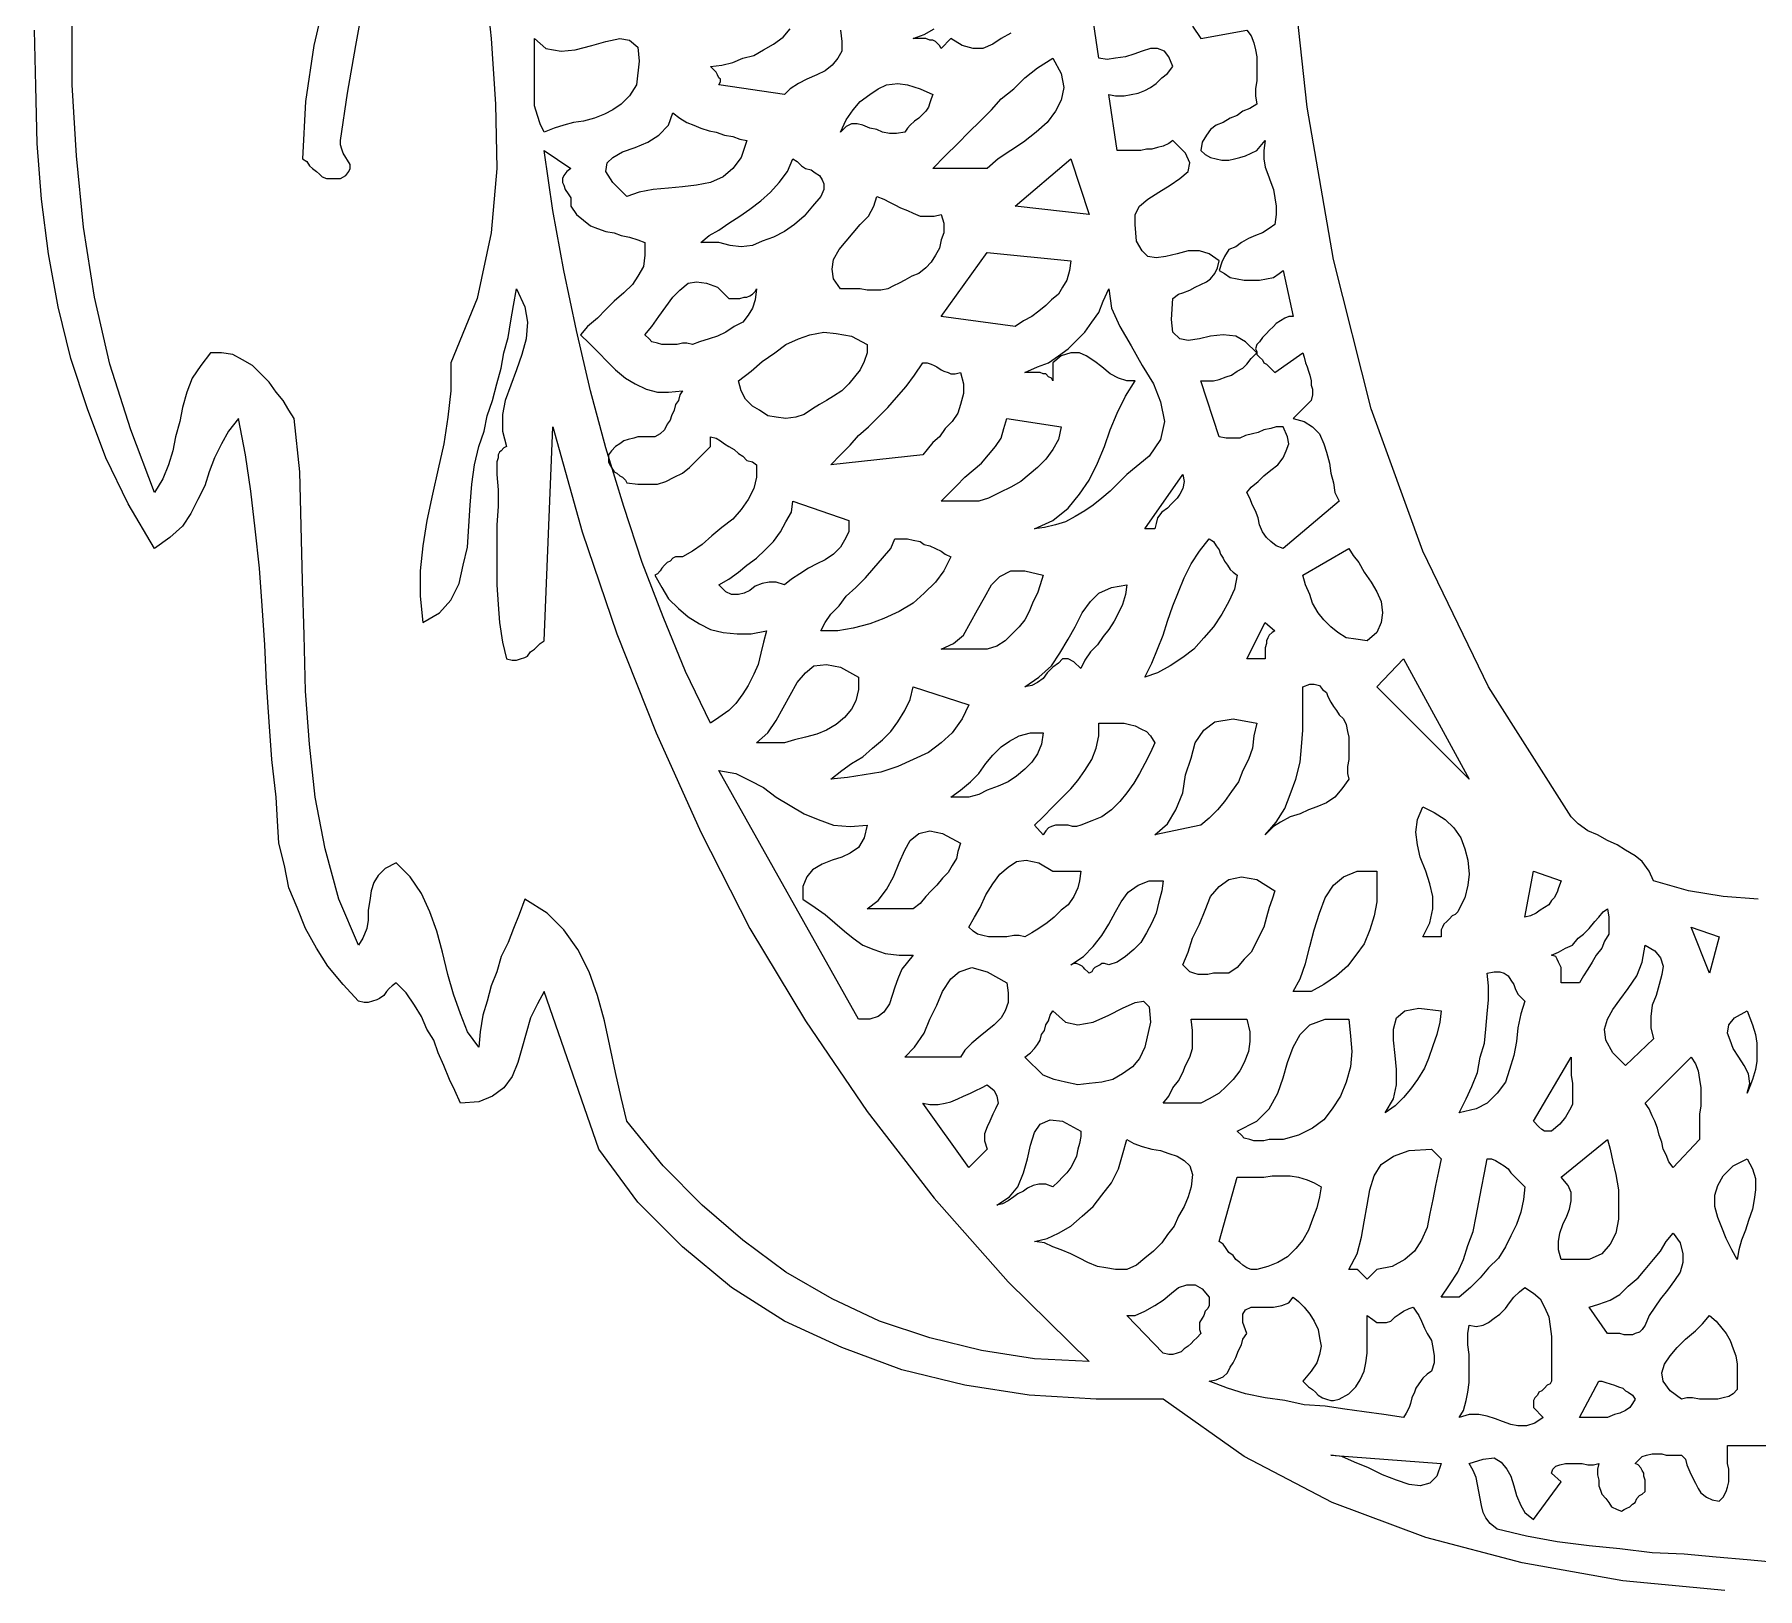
# Model space of a CAD drawing. Extents: x 0.04 to 7.22, y 0.03 to 7.73.
# Drawn here: x 1.072 to 2.306, y 1.764 to 2.877 of the extents above; entities that cross this region are included whole.
import ezdxf

# ---------------------------------------------------------------- set-up
doc = ezdxf.new("R2010")
doc.units = 0
doc.layers.add('1', color=7, linetype='Continuous')

msp = doc.modelspace()

# ---------------------------------------------------------------- linework, layer by layer
msp.add_lwpolyline([(2.282, 1.763), (2.209, 1.77), (2.137, 1.783), (2.068, 1.801), (2.001, 1.826), (1.938, 1.859), (1.88, 1.9), (1.832, 1.9), (1.784, 1.903), (1.738, 1.91), (1.693, 1.921), (1.65, 1.937), (1.609, 1.956), (1.571, 1.98), (1.536, 2.009), (1.504, 2.041), (1.476, 2.079), (1.437, 2.192), (1.432, 2.183), (1.427, 2.173), (1.424, 2.162), (1.421, 2.151), (1.418, 2.141), (1.414, 2.131), (1.408, 2.123), (1.4, 2.117), (1.39, 2.113), (1.377, 2.112), (1.373, 2.121), (1.369, 2.129), (1.365, 2.139), (1.361, 2.148), (1.358, 2.157), (1.353, 2.165), (1.349, 2.174), (1.344, 2.182), (1.338, 2.191), (1.331, 2.198), (1.328, 2.196), (1.326, 2.194), (1.324, 2.192), (1.322, 2.189), (1.319, 2.187), (1.317, 2.186), (1.314, 2.185), (1.311, 2.184), (1.308, 2.184), (1.304, 2.185), (1.293, 2.197), (1.282, 2.21), (1.274, 2.223), (1.266, 2.237), (1.26, 2.252), (1.254, 2.266), (1.251, 2.282), (1.247, 2.298), (1.246, 2.314), (1.245, 2.331), (1.242, 2.358), (1.24, 2.385), (1.238, 2.413), (1.237, 2.44), (1.235, 2.468), (1.233, 2.495), (1.23, 2.523), (1.227, 2.55), (1.223, 2.576), (1.218, 2.602), (1.211, 2.593), (1.206, 2.584), (1.201, 2.574), (1.197, 2.564), (1.194, 2.554), (1.189, 2.544), (1.184, 2.534), (1.178, 2.525), (1.169, 2.517), (1.158, 2.509), (1.139, 2.541), (1.123, 2.574), (1.11, 2.609), (1.098, 2.645), (1.089, 2.682), (1.082, 2.72), (1.077, 2.759), (1.074, 2.799), (1.073, 2.84), (1.072, 2.88)])
at = {"layer": '1'}
for points in [[(2.306, 2.258), (2.281, 2.26), (2.256, 2.264), (2.231, 2.271), (2.228, 2.278), (2.223, 2.285), (2.218, 2.289), (2.211, 2.293), (2.205, 2.297), (2.198, 2.3), (2.191, 2.304), (2.184, 2.307), (2.177, 2.312), (2.172, 2.317), (2.113, 2.41), (2.066, 2.507), (2.029, 2.609), (2.002, 2.716), (1.983, 2.825), (1.971, 2.937)], [(1.394, 2.921), (1.399, 2.874), (1.402, 2.827), (1.403, 2.781), (1.399, 2.735), (1.389, 2.688), (1.37, 2.642), (1.37, 2.622), (1.368, 2.603), (1.365, 2.584), (1.361, 2.566), (1.357, 2.548), (1.353, 2.529), (1.35, 2.511), (1.348, 2.493), (1.348, 2.475), (1.35, 2.456), (1.362, 2.463), (1.37, 2.472), (1.376, 2.484), (1.379, 2.497), (1.382, 2.51), (1.383, 2.525), (1.384, 2.54), (1.385, 2.555), (1.387, 2.569), (1.39, 2.582), (1.394, 2.593), (1.396, 2.604), (1.4, 2.615), (1.403, 2.627), (1.406, 2.638), (1.408, 2.649), (1.411, 2.66), (1.413, 2.672), (1.415, 2.683), (1.417, 2.695), (1.423, 2.682), (1.425, 2.671), (1.424, 2.659), (1.421, 2.648), (1.417, 2.637), (1.413, 2.626), (1.409, 2.615), (1.407, 2.605), (1.407, 2.593), (1.41, 2.582), (1.408, 2.581), (1.406, 2.579), (1.405, 2.578), (1.404, 2.576), (1.404, 2.574), (1.403, 2.571), (1.403, 2.568), (1.403, 2.565), (1.403, 2.562), (1.404, 2.551), (1.404, 2.539), (1.403, 2.526), (1.403, 2.512), (1.403, 2.498), (1.403, 2.483), (1.404, 2.469), (1.405, 2.456), (1.407, 2.442), (1.41, 2.43), (1.414, 2.429), (1.417, 2.429), (1.42, 2.43), (1.423, 2.431), (1.425, 2.432), (1.427, 2.435), (1.43, 2.437), (1.432, 2.439), (1.434, 2.441), (1.437, 2.443), (1.443, 2.596), (1.464, 2.521), (1.489, 2.448), (1.517, 2.377), (1.549, 2.306), (1.584, 2.237), (1.624, 2.171), (1.668, 2.106), (1.716, 2.044), (1.769, 1.984), (1.827, 1.927), (1.788, 1.929), (1.75, 1.935), (1.713, 1.944), (1.677, 1.956), (1.643, 1.972), (1.61, 1.991), (1.579, 2.014), (1.55, 2.039), (1.522, 2.067), (1.496, 2.099), (1.492, 2.116), (1.488, 2.134), (1.484, 2.153), (1.48, 2.171), (1.475, 2.189), (1.469, 2.206), (1.461, 2.222), (1.451, 2.236), (1.439, 2.248), (1.423, 2.258), (1.419, 2.247), (1.415, 2.237), (1.411, 2.227), (1.406, 2.217), (1.403, 2.206), (1.399, 2.196), (1.396, 2.185), (1.393, 2.175), (1.391, 2.163), (1.39, 2.152), (1.382, 2.163), (1.377, 2.176), (1.372, 2.19), (1.368, 2.204), (1.364, 2.22), (1.36, 2.235), (1.355, 2.249), (1.349, 2.262), (1.341, 2.274), (1.331, 2.284), (1.323, 2.28), (1.318, 2.275), (1.315, 2.27), (1.313, 2.264), (1.312, 2.257), (1.311, 2.25), (1.311, 2.243), (1.31, 2.237), (1.307, 2.23), (1.304, 2.225), (1.29, 2.258), (1.28, 2.294), (1.273, 2.331), (1.269, 2.369), (1.266, 2.407), (1.265, 2.447), (1.264, 2.486), (1.263, 2.525), (1.262, 2.564), (1.258, 2.602), (1.254, 2.608), (1.25, 2.615), (1.245, 2.621), (1.24, 2.628), (1.234, 2.634), (1.228, 2.64), (1.221, 2.644), (1.214, 2.648), (1.206, 2.649), (1.198, 2.649), (1.191, 2.64), (1.185, 2.631), (1.181, 2.621), (1.178, 2.61), (1.176, 2.6), (1.173, 2.589), (1.171, 2.579), (1.168, 2.569), (1.164, 2.559), (1.158, 2.549), (1.141, 2.594), (1.126, 2.641), (1.115, 2.689), (1.107, 2.739), (1.102, 2.79), (1.099, 2.841), (1.099, 2.893)], [(1.281, 2.908), (1.272, 2.869), (1.266, 2.829), (1.264, 2.788), (1.267, 2.786), (1.269, 2.783), (1.271, 2.781), (1.274, 2.779), (1.276, 2.777), (1.278, 2.775), (1.281, 2.774), (1.284, 2.774), (1.287, 2.774), (1.291, 2.774), (1.295, 2.776), (1.297, 2.779), (1.298, 2.781), (1.298, 2.784), (1.296, 2.787), (1.295, 2.789), (1.293, 2.792), (1.292, 2.795), (1.291, 2.798), (1.291, 2.801), (1.296, 2.835), (1.302, 2.869), (1.308, 2.902)], [(1.901, 2.883), (1.907, 2.874), (1.94, 2.88), (1.943, 2.876), (1.945, 2.871), (1.946, 2.866), (1.947, 2.861), (1.947, 2.855), (1.947, 2.85), (1.947, 2.844), (1.946, 2.838), (1.946, 2.833), (1.947, 2.827), (1.942, 2.824), (1.937, 2.822), (1.933, 2.819), (1.928, 2.817), (1.923, 2.814), (1.918, 2.812), (1.914, 2.809), (1.911, 2.805), (1.908, 2.8), (1.907, 2.794), (1.91, 2.791), (1.914, 2.789), (1.918, 2.788), (1.922, 2.787), (1.927, 2.787), (1.931, 2.788), (1.935, 2.789), (1.939, 2.79), (1.943, 2.792), (1.947, 2.794), (1.953, 2.801), (1.952, 2.794), (1.952, 2.788), (1.953, 2.782), (1.955, 2.777), (1.957, 2.771), (1.959, 2.766), (1.96, 2.76), (1.961, 2.754), (1.961, 2.748), (1.96, 2.741), (1.956, 2.738), (1.951, 2.735), (1.946, 2.733), (1.941, 2.731), (1.936, 2.728), (1.932, 2.725), (1.927, 2.723), (1.924, 2.718), (1.922, 2.714), (1.92, 2.708), (1.924, 2.706), (1.928, 2.703), (1.933, 2.702), (1.938, 2.701), (1.943, 2.701), (1.949, 2.701), (1.954, 2.702), (1.959, 2.703), (1.963, 2.706), (1.966, 2.708), (1.973, 2.675), (1.97, 2.675), (1.967, 2.674), (1.964, 2.672), (1.961, 2.67), (1.959, 2.668), (1.956, 2.665), (1.954, 2.663), (1.951, 2.66), (1.949, 2.657), (1.947, 2.655), (1.946, 2.652), (1.947, 2.65), (1.947, 2.648), (1.949, 2.646), (1.951, 2.644), (1.952, 2.642), (1.954, 2.641), (1.956, 2.639), (1.958, 2.637), (1.96, 2.635), (1.98, 2.649), (1.981, 2.646), (1.982, 2.642), (1.983, 2.639), (1.984, 2.636), (1.985, 2.633), (1.986, 2.629), (1.986, 2.626), (1.987, 2.623), (1.987, 2.619), (1.986, 2.615), (1.973, 2.602), (1.981, 2.6), (1.987, 2.596), (1.992, 2.591), (1.995, 2.584), (1.997, 2.578), (1.999, 2.57), (2, 2.563), (2.002, 2.556), (2.003, 2.549), (2.006, 2.543), (1.966, 2.509), (1.961, 2.511), (1.957, 2.514), (1.954, 2.517), (1.951, 2.521), (1.949, 2.526), (1.948, 2.531), (1.946, 2.536), (1.944, 2.54), (1.942, 2.545), (1.94, 2.549), (1.943, 2.553), (1.948, 2.557), (1.952, 2.561), (1.957, 2.565), (1.962, 2.569), (1.966, 2.574), (1.968, 2.579), (1.97, 2.584), (1.969, 2.589), (1.966, 2.596), (1.961, 2.596), (1.957, 2.595), (1.952, 2.594), (1.948, 2.592), (1.944, 2.591), (1.939, 2.59), (1.935, 2.588), (1.93, 2.588), (1.925, 2.588), (1.92, 2.589), (1.907, 2.629), (1.911, 2.629), (1.916, 2.629), (1.92, 2.63), (1.925, 2.632), (1.929, 2.633), (1.933, 2.636), (1.937, 2.638), (1.94, 2.641), (1.943, 2.645), (1.947, 2.649), (1.939, 2.657), (1.932, 2.661), (1.923, 2.662), (1.914, 2.661), (1.906, 2.659), (1.898, 2.658), (1.892, 2.659), (1.887, 2.664), (1.886, 2.673), (1.887, 2.688), (1.891, 2.691), (1.894, 2.692), (1.899, 2.694), (1.903, 2.696), (1.907, 2.698), (1.911, 2.7), (1.914, 2.702), (1.917, 2.706), (1.919, 2.71), (1.92, 2.715), (1.913, 2.72), (1.906, 2.722), (1.898, 2.722), (1.89, 2.72), (1.882, 2.718), (1.875, 2.717), (1.869, 2.718), (1.865, 2.722), (1.861, 2.729), (1.86, 2.741), (1.86, 2.748), (1.863, 2.754), (1.869, 2.759), (1.877, 2.764), (1.885, 2.769), (1.892, 2.774), (1.898, 2.779), (1.899, 2.785), (1.896, 2.792), (1.887, 2.801), (1.884, 2.799), (1.88, 2.797), (1.876, 2.796), (1.872, 2.795), (1.868, 2.795), (1.864, 2.794), (1.86, 2.794), (1.856, 2.794), (1.851, 2.794), (1.847, 2.794), (1.841, 2.834), (1.846, 2.833), (1.852, 2.833), (1.857, 2.834), (1.862, 2.835), (1.867, 2.837), (1.871, 2.839), (1.875, 2.842), (1.879, 2.846), (1.883, 2.849), (1.887, 2.854), (1.884, 2.861), (1.881, 2.865), (1.876, 2.867), (1.871, 2.867), (1.865, 2.865), (1.859, 2.863), (1.853, 2.861), (1.846, 2.86), (1.84, 2.859), (1.834, 2.86), (1.827, 2.907)], [(1.649, 2.88), (1.65, 2.872), (1.65, 2.865), (1.647, 2.86), (1.643, 2.855), (1.638, 2.851), (1.632, 2.848), (1.625, 2.845), (1.619, 2.842), (1.613, 2.838), (1.609, 2.834), (1.562, 2.841), (1.563, 2.843), (1.563, 2.845), (1.562, 2.846), (1.561, 2.848), (1.56, 2.85), (1.559, 2.851), (1.557, 2.853), (1.556, 2.854), (1.564, 2.855), (1.572, 2.857), (1.579, 2.86), (1.587, 2.862), (1.594, 2.866), (1.601, 2.87), (1.608, 2.875), (1.613, 2.881)], [(1.771, 2.878), (1.764, 2.874), (1.758, 2.87), (1.751, 2.867), (1.744, 2.867), (1.736, 2.869), (1.728, 2.874), (1.721, 2.867), (1.72, 2.869), (1.718, 2.871), (1.717, 2.872), (1.715, 2.873), (1.713, 2.873), (1.71, 2.874), (1.707, 2.874), (1.704, 2.874), (1.701, 2.874), (1.709, 2.877), (1.716, 2.881)], [(1.503, 2.841), (1.498, 2.833), (1.492, 2.827), (1.486, 2.823), (1.48, 2.82), (1.473, 2.817), (1.465, 2.815), (1.458, 2.814), (1.451, 2.812), (1.444, 2.81), (1.437, 2.807), (1.434, 2.813), (1.432, 2.819), (1.43, 2.826), (1.43, 2.832), (1.43, 2.839), (1.43, 2.846), (1.43, 2.853), (1.43, 2.86), (1.43, 2.867), (1.43, 2.874), (1.438, 2.867), (1.449, 2.865), (1.459, 2.866), (1.471, 2.869), (1.481, 2.872), (1.491, 2.874), (1.498, 2.873), (1.504, 2.868), (1.505, 2.858), (1.503, 2.841)], [(1.754, 2.781), (1.715, 2.781), (1.724, 2.79), (1.733, 2.799), (1.741, 2.807), (1.749, 2.815), (1.757, 2.823), (1.764, 2.831), (1.773, 2.838), (1.781, 2.846), (1.79, 2.853), (1.801, 2.86), (1.807, 2.849), (1.809, 2.839), (1.807, 2.83), (1.803, 2.822), (1.797, 2.814), (1.789, 2.807), (1.78, 2.8), (1.771, 2.794), (1.762, 2.788), (1.754, 2.781)], [(1.715, 2.834), (1.714, 2.831), (1.713, 2.828), (1.712, 2.825), (1.71, 2.822), (1.707, 2.819), (1.705, 2.817), (1.702, 2.815), (1.699, 2.812), (1.697, 2.81), (1.695, 2.807), (1.689, 2.806), (1.684, 2.806), (1.679, 2.807), (1.675, 2.809), (1.67, 2.81), (1.665, 2.812), (1.661, 2.813), (1.657, 2.813), (1.653, 2.811), (1.649, 2.807), (1.653, 2.816), (1.658, 2.823), (1.663, 2.829), (1.67, 2.834), (1.676, 2.838), (1.682, 2.841), (1.69, 2.842), (1.697, 2.841), (1.706, 2.838), (1.715, 2.834)], [(1.582, 2.801), (1.578, 2.789), (1.572, 2.781), (1.565, 2.775), (1.556, 2.771), (1.546, 2.769), (1.536, 2.768), (1.526, 2.767), (1.515, 2.766), (1.505, 2.764), (1.496, 2.761), (1.486, 2.771), (1.481, 2.779), (1.482, 2.785), (1.486, 2.789), (1.493, 2.793), (1.502, 2.796), (1.511, 2.8), (1.519, 2.805), (1.526, 2.812), (1.529, 2.821), (1.534, 2.817), (1.539, 2.814), (1.544, 2.812), (1.549, 2.81), (1.555, 2.808), (1.56, 2.807), (1.566, 2.805), (1.572, 2.804), (1.577, 2.802), (1.582, 2.801)], [(1.456, 2.781), (1.453, 2.779), (1.451, 2.776), (1.45, 2.774), (1.45, 2.771), (1.451, 2.769), (1.452, 2.766), (1.454, 2.763), (1.456, 2.76), (1.456, 2.757), (1.456, 2.754), (1.46, 2.748), (1.465, 2.744), (1.47, 2.74), (1.475, 2.738), (1.481, 2.736), (1.487, 2.735), (1.492, 2.733), (1.498, 2.732), (1.504, 2.73), (1.509, 2.728), (1.509, 2.719), (1.508, 2.711), (1.504, 2.704), (1.5, 2.698), (1.494, 2.692), (1.487, 2.686), (1.481, 2.68), (1.475, 2.674), (1.468, 2.668), (1.463, 2.662), (1.469, 2.656), (1.476, 2.649), (1.482, 2.643), (1.488, 2.637), (1.495, 2.631), (1.502, 2.627), (1.51, 2.623), (1.518, 2.621), (1.526, 2.621), (1.536, 2.622), (1.534, 2.619), (1.533, 2.615), (1.531, 2.612), (1.53, 2.608), (1.528, 2.604), (1.527, 2.601), (1.525, 2.598), (1.523, 2.594), (1.52, 2.591), (1.516, 2.589), (1.512, 2.589), (1.508, 2.589), (1.504, 2.589), (1.501, 2.588), (1.497, 2.587), (1.494, 2.586), (1.491, 2.584), (1.488, 2.582), (1.485, 2.579), (1.483, 2.576), (1.483, 2.573), (1.483, 2.571), (1.484, 2.569), (1.485, 2.567), (1.487, 2.564), (1.489, 2.563), (1.491, 2.561), (1.493, 2.56), (1.495, 2.558), (1.496, 2.556), (1.504, 2.555), (1.511, 2.555), (1.518, 2.555), (1.524, 2.557), (1.53, 2.56), (1.536, 2.563), (1.541, 2.567), (1.546, 2.572), (1.551, 2.577), (1.556, 2.582), (1.556, 2.589), (1.56, 2.588), (1.563, 2.586), (1.566, 2.584), (1.569, 2.582), (1.573, 2.58), (1.576, 2.577), (1.579, 2.575), (1.582, 2.572), (1.586, 2.571), (1.589, 2.569), (1.589, 2.56), (1.587, 2.552), (1.583, 2.544), (1.578, 2.537), (1.572, 2.53), (1.564, 2.524), (1.557, 2.518), (1.55, 2.512), (1.543, 2.507), (1.536, 2.503), (1.533, 2.503), (1.531, 2.503), (1.529, 2.502), (1.527, 2.5), (1.525, 2.499), (1.523, 2.497), (1.521, 2.495), (1.52, 2.493), (1.518, 2.491), (1.516, 2.49), (1.521, 2.481), (1.526, 2.473), (1.533, 2.466), (1.54, 2.46), (1.548, 2.455), (1.556, 2.451), (1.565, 2.449), (1.575, 2.448), (1.585, 2.448), (1.596, 2.45), (1.594, 2.442), (1.592, 2.434), (1.59, 2.426), (1.587, 2.419), (1.583, 2.411), (1.579, 2.405), (1.574, 2.398), (1.569, 2.393), (1.562, 2.388), (1.556, 2.384), (1.538, 2.421), (1.522, 2.46), (1.507, 2.499), (1.494, 2.539), (1.481, 2.581), (1.47, 2.622), (1.46, 2.665), (1.451, 2.708), (1.443, 2.751), (1.437, 2.794), (1.456, 2.781)], [(1.635, 2.761), (1.629, 2.754), (1.623, 2.747), (1.616, 2.741), (1.609, 2.736), (1.601, 2.732), (1.593, 2.729), (1.586, 2.726), (1.578, 2.725), (1.57, 2.726), (1.562, 2.728), (1.549, 2.728), (1.555, 2.733), (1.562, 2.737), (1.569, 2.742), (1.577, 2.747), (1.584, 2.752), (1.592, 2.758), (1.599, 2.764), (1.605, 2.771), (1.611, 2.779), (1.615, 2.788), (1.618, 2.786), (1.621, 2.783), (1.624, 2.781), (1.628, 2.78), (1.631, 2.778), (1.634, 2.776), (1.636, 2.773), (1.637, 2.77), (1.637, 2.766), (1.635, 2.761)], [(1.774, 2.754), (1.814, 2.788), (1.827, 2.748), (1.774, 2.754)], [(1.721, 2.748), (1.723, 2.742), (1.723, 2.735), (1.721, 2.73), (1.72, 2.724), (1.717, 2.719), (1.714, 2.714), (1.71, 2.71), (1.705, 2.706), (1.7, 2.704), (1.695, 2.701), (1.691, 2.699), (1.687, 2.697), (1.683, 2.695), (1.678, 2.694), (1.673, 2.694), (1.668, 2.694), (1.663, 2.695), (1.658, 2.695), (1.653, 2.695), (1.649, 2.695), (1.644, 2.702), (1.643, 2.709), (1.644, 2.716), (1.648, 2.723), (1.653, 2.729), (1.658, 2.735), (1.663, 2.741), (1.669, 2.747), (1.673, 2.754), (1.675, 2.761), (1.68, 2.759), (1.684, 2.757), (1.688, 2.755), (1.692, 2.753), (1.697, 2.751), (1.701, 2.749), (1.706, 2.747), (1.711, 2.747), (1.716, 2.747), (1.721, 2.748)], [(1.814, 2.715), (1.813, 2.708), (1.811, 2.701), (1.808, 2.696), (1.805, 2.691), (1.8, 2.687), (1.796, 2.683), (1.791, 2.679), (1.786, 2.675), (1.78, 2.672), (1.774, 2.668), (1.721, 2.675), (1.754, 2.721), (1.814, 2.715)], [(1.589, 2.695), (1.588, 2.687), (1.586, 2.681), (1.583, 2.676), (1.579, 2.671), (1.573, 2.668), (1.567, 2.664), (1.561, 2.661), (1.555, 2.659), (1.548, 2.657), (1.543, 2.655), (1.539, 2.656), (1.536, 2.656), (1.532, 2.655), (1.528, 2.655), (1.524, 2.655), (1.521, 2.655), (1.518, 2.656), (1.514, 2.657), (1.512, 2.659), (1.509, 2.662), (1.514, 2.668), (1.519, 2.675), (1.524, 2.682), (1.529, 2.689), (1.534, 2.694), (1.54, 2.699), (1.546, 2.7), (1.553, 2.699), (1.561, 2.696), (1.569, 2.688), (1.572, 2.688), (1.575, 2.688), (1.577, 2.688), (1.58, 2.689), (1.582, 2.689), (1.584, 2.69), (1.586, 2.691), (1.588, 2.693), (1.589, 2.695)], [(1.854, 2.562), (1.848, 2.556), (1.842, 2.55), (1.836, 2.545), (1.83, 2.54), (1.824, 2.536), (1.817, 2.532), (1.81, 2.528), (1.803, 2.526), (1.795, 2.524), (1.788, 2.523), (1.801, 2.529), (1.812, 2.538), (1.82, 2.548), (1.827, 2.558), (1.833, 2.57), (1.838, 2.582), (1.842, 2.594), (1.847, 2.606), (1.853, 2.618), (1.86, 2.629), (1.854, 2.629), (1.848, 2.631), (1.842, 2.634), (1.836, 2.639), (1.831, 2.643), (1.825, 2.647), (1.82, 2.649), (1.814, 2.649), (1.807, 2.647), (1.801, 2.642), (1.801, 2.629), (1.8, 2.631), (1.798, 2.632), (1.796, 2.634), (1.794, 2.634), (1.792, 2.635), (1.789, 2.635), (1.787, 2.635), (1.784, 2.635), (1.781, 2.635), (1.79, 2.639), (1.798, 2.642), (1.805, 2.647), (1.812, 2.652), (1.818, 2.658), (1.824, 2.664), (1.829, 2.671), (1.834, 2.678), (1.837, 2.686), (1.841, 2.695), (1.843, 2.681), (1.849, 2.668), (1.857, 2.654), (1.865, 2.64), (1.873, 2.627), (1.878, 2.614), (1.881, 2.6), (1.878, 2.587), (1.87, 2.575), (1.854, 2.562)], [(1.668, 2.655), (1.668, 2.649), (1.666, 2.643), (1.663, 2.637), (1.659, 2.632), (1.655, 2.627), (1.65, 2.622), (1.644, 2.618), (1.639, 2.615), (1.634, 2.612), (1.629, 2.609), (1.623, 2.605), (1.617, 2.603), (1.61, 2.602), (1.603, 2.603), (1.597, 2.604), (1.591, 2.608), (1.586, 2.611), (1.581, 2.616), (1.578, 2.622), (1.576, 2.629), (1.585, 2.636), (1.593, 2.643), (1.602, 2.649), (1.61, 2.655), (1.619, 2.659), (1.627, 2.662), (1.637, 2.664), (1.646, 2.663), (1.657, 2.661), (1.668, 2.655)], [(1.735, 2.635), (1.737, 2.627), (1.737, 2.62), (1.735, 2.612), (1.733, 2.606), (1.729, 2.6), (1.724, 2.595), (1.72, 2.589), (1.715, 2.585), (1.711, 2.58), (1.708, 2.576), (1.642, 2.569), (1.649, 2.576), (1.656, 2.583), (1.662, 2.59), (1.669, 2.596), (1.676, 2.603), (1.683, 2.61), (1.689, 2.617), (1.696, 2.625), (1.702, 2.633), (1.708, 2.642), (1.711, 2.642), (1.714, 2.641), (1.716, 2.64), (1.718, 2.639), (1.721, 2.637), (1.723, 2.636), (1.726, 2.635), (1.728, 2.634), (1.731, 2.634), (1.735, 2.635)], [(1.807, 2.596), (1.805, 2.587), (1.801, 2.58), (1.796, 2.573), (1.79, 2.567), (1.784, 2.562), (1.778, 2.557), (1.771, 2.553), (1.763, 2.549), (1.755, 2.545), (1.748, 2.543), (1.721, 2.543), (1.726, 2.548), (1.732, 2.554), (1.738, 2.56), (1.744, 2.565), (1.75, 2.57), (1.755, 2.576), (1.76, 2.582), (1.764, 2.588), (1.766, 2.595), (1.768, 2.602), (1.807, 2.596)], [(1.874, 2.523), (1.867, 2.523), (1.894, 2.562), (1.895, 2.557), (1.894, 2.552), (1.892, 2.548), (1.89, 2.545), (1.886, 2.541), (1.883, 2.538), (1.879, 2.535), (1.876, 2.531), (1.875, 2.527), (1.874, 2.523)], [(1.655, 2.529), (1.655, 2.521), (1.652, 2.515), (1.649, 2.51), (1.644, 2.505), (1.638, 2.501), (1.632, 2.498), (1.626, 2.495), (1.62, 2.491), (1.614, 2.487), (1.609, 2.483), (1.603, 2.485), (1.598, 2.485), (1.593, 2.484), (1.588, 2.482), (1.584, 2.479), (1.58, 2.477), (1.576, 2.476), (1.571, 2.476), (1.567, 2.478), (1.562, 2.483), (1.569, 2.487), (1.576, 2.492), (1.582, 2.497), (1.589, 2.502), (1.595, 2.508), (1.601, 2.514), (1.606, 2.521), (1.61, 2.528), (1.614, 2.535), (1.615, 2.543), (1.655, 2.529)], [(1.728, 2.503), (1.723, 2.493), (1.717, 2.485), (1.709, 2.477), (1.701, 2.47), (1.691, 2.464), (1.68, 2.459), (1.67, 2.455), (1.658, 2.452), (1.647, 2.45), (1.635, 2.45), (1.638, 2.456), (1.642, 2.462), (1.648, 2.468), (1.653, 2.475), (1.66, 2.481), (1.667, 2.488), (1.673, 2.495), (1.679, 2.502), (1.685, 2.509), (1.688, 2.516), (1.693, 2.516), (1.697, 2.516), (1.701, 2.515), (1.706, 2.514), (1.709, 2.512), (1.713, 2.511), (1.717, 2.509), (1.721, 2.507), (1.724, 2.505), (1.728, 2.503)], [(1.933, 2.49), (1.931, 2.48), (1.927, 2.471), (1.922, 2.462), (1.916, 2.453), (1.909, 2.445), (1.902, 2.437), (1.894, 2.431), (1.885, 2.425), (1.876, 2.42), (1.867, 2.417), (1.872, 2.427), (1.876, 2.437), (1.88, 2.447), (1.883, 2.457), (1.887, 2.468), (1.891, 2.478), (1.895, 2.488), (1.9, 2.498), (1.906, 2.507), (1.913, 2.516), (1.916, 2.514), (1.918, 2.511), (1.92, 2.508), (1.921, 2.505), (1.923, 2.502), (1.924, 2.5), (1.926, 2.497), (1.928, 2.494), (1.93, 2.492), (1.933, 2.49)], [(2.026, 2.443), (2.018, 2.444), (2.011, 2.445), (2.005, 2.449), (2, 2.453), (1.995, 2.458), (1.991, 2.463), (1.987, 2.47), (1.985, 2.476), (1.982, 2.483), (1.98, 2.49), (2.013, 2.509), (2.016, 2.504), (2.02, 2.499), (2.024, 2.492), (2.029, 2.485), (2.033, 2.478), (2.036, 2.471), (2.037, 2.463), (2.036, 2.456), (2.033, 2.449), (2.026, 2.443)], [(1.794, 2.49), (1.792, 2.483), (1.79, 2.477), (1.787, 2.471), (1.784, 2.464), (1.781, 2.458), (1.777, 2.453), (1.772, 2.448), (1.767, 2.443), (1.761, 2.439), (1.754, 2.437), (1.721, 2.437), (1.73, 2.441), (1.737, 2.447), (1.742, 2.456), (1.747, 2.465), (1.752, 2.474), (1.757, 2.483), (1.763, 2.489), (1.771, 2.493), (1.781, 2.493), (1.794, 2.49)], [(1.854, 2.483), (1.853, 2.476), (1.851, 2.469), (1.848, 2.463), (1.845, 2.457), (1.841, 2.451), (1.837, 2.446), (1.833, 2.44), (1.828, 2.435), (1.824, 2.429), (1.821, 2.423), (1.816, 2.428), (1.812, 2.43), (1.808, 2.43), (1.805, 2.427), (1.801, 2.424), (1.797, 2.42), (1.794, 2.416), (1.79, 2.413), (1.786, 2.411), (1.781, 2.41), (1.791, 2.417), (1.8, 2.425), (1.806, 2.434), (1.812, 2.444), (1.817, 2.453), (1.822, 2.463), (1.828, 2.471), (1.834, 2.477), (1.843, 2.481), (1.854, 2.483)], [(1.96, 2.45), (1.958, 2.449), (1.956, 2.447), (1.955, 2.445), (1.954, 2.443), (1.954, 2.441), (1.953, 2.438), (1.953, 2.436), (1.953, 2.433), (1.953, 2.43), (1.94, 2.43), (1.953, 2.456), (1.96, 2.45)], [(2.033, 2.41), (2.052, 2.43), (2.099, 2.344), (2.033, 2.41)], [(1.662, 2.417), (1.662, 2.408), (1.66, 2.4), (1.657, 2.394), (1.652, 2.388), (1.646, 2.383), (1.639, 2.379), (1.632, 2.376), (1.624, 2.374), (1.616, 2.372), (1.609, 2.37), (1.589, 2.37), (1.597, 2.377), (1.603, 2.386), (1.608, 2.395), (1.613, 2.404), (1.618, 2.413), (1.624, 2.42), (1.63, 2.425), (1.639, 2.426), (1.649, 2.424), (1.662, 2.417)], [(1.741, 2.397), (1.736, 2.387), (1.729, 2.377), (1.721, 2.37), (1.712, 2.363), (1.701, 2.358), (1.69, 2.353), (1.678, 2.349), (1.666, 2.347), (1.654, 2.345), (1.642, 2.344), (1.65, 2.35), (1.657, 2.355), (1.665, 2.36), (1.672, 2.366), (1.679, 2.372), (1.685, 2.378), (1.69, 2.385), (1.695, 2.393), (1.699, 2.401), (1.701, 2.41), (1.741, 2.397)], [(2.006, 2.39), (2.009, 2.387), (2.011, 2.383), (2.012, 2.378), (2.013, 2.374), (2.013, 2.369), (2.013, 2.364), (2.013, 2.358), (2.012, 2.353), (2.012, 2.348), (2.013, 2.344), (2.008, 2.337), (2.003, 2.331), (1.997, 2.327), (1.99, 2.324), (1.984, 2.322), (1.978, 2.319), (1.971, 2.317), (1.964, 2.313), (1.959, 2.31), (1.953, 2.304), (1.961, 2.313), (1.967, 2.323), (1.971, 2.333), (1.975, 2.344), (1.978, 2.356), (1.979, 2.367), (1.98, 2.379), (1.98, 2.39), (1.98, 2.4), (1.98, 2.41), (1.985, 2.412), (1.988, 2.412), (1.992, 2.411), (1.994, 2.408), (1.997, 2.406), (1.998, 2.403), (2, 2.399), (2.002, 2.396), (2.004, 2.393), (2.006, 2.39)], [(1.874, 2.37), (1.871, 2.363), (1.867, 2.355), (1.863, 2.348), (1.859, 2.341), (1.854, 2.334), (1.849, 2.328), (1.843, 2.322), (1.836, 2.317), (1.829, 2.314), (1.821, 2.311), (1.818, 2.31), (1.815, 2.31), (1.812, 2.311), (1.809, 2.311), (1.806, 2.311), (1.803, 2.311), (1.8, 2.31), (1.798, 2.309), (1.796, 2.307), (1.794, 2.304), (1.788, 2.311), (1.794, 2.317), (1.801, 2.324), (1.807, 2.33), (1.814, 2.337), (1.819, 2.343), (1.824, 2.35), (1.829, 2.358), (1.832, 2.366), (1.834, 2.375), (1.834, 2.384), (1.838, 2.384), (1.843, 2.384), (1.848, 2.384), (1.852, 2.384), (1.856, 2.383), (1.86, 2.382), (1.864, 2.38), (1.868, 2.378), (1.871, 2.375), (1.874, 2.37)], [(1.947, 2.384), (1.945, 2.375), (1.944, 2.366), (1.941, 2.358), (1.937, 2.35), (1.934, 2.342), (1.929, 2.335), (1.924, 2.328), (1.919, 2.322), (1.913, 2.316), (1.907, 2.311), (1.874, 2.304), (1.883, 2.312), (1.889, 2.322), (1.894, 2.334), (1.896, 2.347), (1.9, 2.359), (1.903, 2.37), (1.909, 2.379), (1.917, 2.385), (1.93, 2.387), (1.947, 2.384)], [(1.794, 2.377), (1.793, 2.369), (1.79, 2.362), (1.786, 2.356), (1.781, 2.351), (1.775, 2.346), (1.769, 2.342), (1.762, 2.339), (1.754, 2.336), (1.748, 2.333), (1.741, 2.331), (1.728, 2.331), (1.735, 2.336), (1.742, 2.342), (1.748, 2.348), (1.753, 2.355), (1.758, 2.361), (1.764, 2.367), (1.77, 2.371), (1.777, 2.375), (1.785, 2.377), (1.794, 2.377)], [(1.668, 2.311), (1.666, 2.302), (1.662, 2.295), (1.656, 2.291), (1.65, 2.288), (1.643, 2.286), (1.636, 2.283), (1.629, 2.279), (1.625, 2.274), (1.622, 2.267), (1.622, 2.258), (1.631, 2.252), (1.638, 2.247), (1.645, 2.241), (1.652, 2.235), (1.658, 2.23), (1.665, 2.225), (1.673, 2.222), (1.681, 2.219), (1.691, 2.218), (1.701, 2.218), (1.697, 2.213), (1.693, 2.208), (1.69, 2.201), (1.688, 2.195), (1.686, 2.189), (1.684, 2.183), (1.68, 2.177), (1.676, 2.174), (1.67, 2.172), (1.662, 2.172), (1.562, 2.35), (1.574, 2.348), (1.584, 2.343), (1.594, 2.338), (1.603, 2.331), (1.613, 2.325), (1.623, 2.319), (1.633, 2.315), (1.644, 2.311), (1.656, 2.31), (1.668, 2.311)], [(2.092, 2.251), (2.091, 2.249), (2.089, 2.247), (2.087, 2.246), (2.085, 2.244), (2.083, 2.242), (2.081, 2.24), (2.08, 2.238), (2.079, 2.236), (2.079, 2.234), (2.079, 2.231), (2.066, 2.231), (2.071, 2.241), (2.073, 2.251), (2.073, 2.26), (2.071, 2.269), (2.068, 2.278), (2.064, 2.288), (2.062, 2.297), (2.061, 2.306), (2.062, 2.315), (2.066, 2.324), (2.074, 2.32), (2.082, 2.315), (2.088, 2.309), (2.093, 2.302), (2.096, 2.294), (2.098, 2.286), (2.099, 2.276), (2.098, 2.268), (2.096, 2.259), (2.092, 2.251)], [(1.735, 2.298), (1.733, 2.292), (1.732, 2.287), (1.729, 2.282), (1.726, 2.277), (1.722, 2.273), (1.718, 2.268), (1.714, 2.264), (1.71, 2.26), (1.706, 2.255), (1.701, 2.251), (1.668, 2.251), (1.676, 2.257), (1.682, 2.265), (1.687, 2.274), (1.691, 2.284), (1.695, 2.293), (1.699, 2.3), (1.705, 2.305), (1.713, 2.307), (1.722, 2.305), (1.735, 2.298)], [(1.821, 2.278), (1.82, 2.271), (1.819, 2.266), (1.816, 2.26), (1.812, 2.254), (1.807, 2.25), (1.802, 2.245), (1.797, 2.241), (1.791, 2.237), (1.786, 2.234), (1.781, 2.231), (1.777, 2.232), (1.773, 2.232), (1.768, 2.231), (1.764, 2.231), (1.759, 2.231), (1.755, 2.231), (1.751, 2.232), (1.747, 2.233), (1.744, 2.235), (1.741, 2.238), (1.745, 2.245), (1.749, 2.252), (1.753, 2.261), (1.758, 2.269), (1.763, 2.276), (1.769, 2.281), (1.775, 2.285), (1.782, 2.286), (1.791, 2.284), (1.801, 2.278), (1.821, 2.278)], [(1.88, 2.271), (1.879, 2.264), (1.877, 2.256), (1.875, 2.248), (1.872, 2.241), (1.868, 2.234), (1.864, 2.227), (1.859, 2.222), (1.853, 2.217), (1.847, 2.213), (1.841, 2.211), (1.838, 2.212), (1.836, 2.212), (1.835, 2.211), (1.833, 2.21), (1.831, 2.209), (1.83, 2.208), (1.829, 2.206), (1.827, 2.205), (1.826, 2.206), (1.824, 2.208), (1.823, 2.209), (1.822, 2.21), (1.82, 2.211), (1.818, 2.212), (1.816, 2.212), (1.814, 2.211), (1.823, 2.217), (1.83, 2.224), (1.836, 2.232), (1.841, 2.24), (1.846, 2.249), (1.85, 2.256), (1.855, 2.263), (1.862, 2.268), (1.87, 2.271), (1.88, 2.271)], [(1.96, 2.264), (1.958, 2.258), (1.956, 2.252), (1.954, 2.245), (1.952, 2.238), (1.949, 2.232), (1.946, 2.226), (1.943, 2.22), (1.938, 2.215), (1.933, 2.209), (1.927, 2.205), (1.923, 2.205), (1.92, 2.205), (1.916, 2.205), (1.912, 2.204), (1.908, 2.204), (1.905, 2.204), (1.902, 2.205), (1.899, 2.206), (1.896, 2.209), (1.894, 2.211), (1.898, 2.22), (1.901, 2.23), (1.906, 2.24), (1.91, 2.25), (1.914, 2.26), (1.92, 2.267), (1.927, 2.272), (1.936, 2.274), (1.947, 2.272), (1.96, 2.264)], [(1.986, 2.192), (1.973, 2.192), (1.978, 2.201), (1.982, 2.212), (1.985, 2.224), (1.988, 2.236), (1.992, 2.248), (1.996, 2.259), (2.002, 2.268), (2.009, 2.274), (2.019, 2.278), (2.033, 2.278), (2.033, 2.266), (2.033, 2.256), (2.031, 2.246), (2.028, 2.236), (2.024, 2.226), (2.018, 2.218), (2.012, 2.21), (2.004, 2.203), (1.995, 2.197), (1.986, 2.192)], [(2.165, 2.271), (2.163, 2.266), (2.162, 2.263), (2.16, 2.259), (2.158, 2.257), (2.156, 2.254), (2.153, 2.252), (2.15, 2.25), (2.147, 2.248), (2.143, 2.246), (2.139, 2.245), (2.145, 2.278), (2.165, 2.271)], [(2.198, 2.251), (2.199, 2.245), (2.199, 2.238), (2.199, 2.233), (2.196, 2.228), (2.194, 2.223), (2.19, 2.218), (2.187, 2.213), (2.184, 2.208), (2.181, 2.203), (2.178, 2.198), (2.165, 2.198), (2.165, 2.201), (2.165, 2.204), (2.165, 2.206), (2.165, 2.209), (2.164, 2.211), (2.163, 2.213), (2.162, 2.215), (2.161, 2.217), (2.158, 2.218), (2.163, 2.22), (2.168, 2.223), (2.173, 2.225), (2.177, 2.23), (2.181, 2.233), (2.185, 2.237), (2.189, 2.242), (2.192, 2.245), (2.195, 2.249), (2.198, 2.251)], [(2.271, 2.205), (2.258, 2.238), (2.278, 2.231), (2.271, 2.205)], [(2.231, 2.158), (2.211, 2.139), (2.202, 2.148), (2.197, 2.157), (2.196, 2.165), (2.198, 2.172), (2.202, 2.179), (2.207, 2.186), (2.213, 2.194), (2.219, 2.203), (2.223, 2.213), (2.225, 2.225), (2.232, 2.221), (2.236, 2.216), (2.238, 2.21), (2.237, 2.204), (2.235, 2.197), (2.233, 2.189), (2.23, 2.182), (2.229, 2.174), (2.229, 2.166), (2.231, 2.158)], [(1.768, 2.198), (1.769, 2.191), (1.769, 2.184), (1.767, 2.178), (1.764, 2.173), (1.759, 2.168), (1.754, 2.164), (1.749, 2.16), (1.743, 2.155), (1.738, 2.15), (1.735, 2.145), (1.695, 2.145), (1.702, 2.152), (1.709, 2.162), (1.713, 2.172), (1.718, 2.182), (1.722, 2.192), (1.728, 2.201), (1.734, 2.206), (1.743, 2.209), (1.754, 2.206), (1.768, 2.198)], [(2.139, 2.185), (2.136, 2.176), (2.134, 2.166), (2.133, 2.156), (2.131, 2.146), (2.128, 2.136), (2.125, 2.127), (2.119, 2.119), (2.112, 2.112), (2.104, 2.108), (2.092, 2.105), (2.097, 2.115), (2.101, 2.124), (2.105, 2.134), (2.107, 2.145), (2.11, 2.155), (2.111, 2.165), (2.112, 2.176), (2.113, 2.186), (2.113, 2.196), (2.112, 2.205), (2.117, 2.206), (2.121, 2.206), (2.124, 2.205), (2.127, 2.203), (2.129, 2.2), (2.131, 2.197), (2.132, 2.194), (2.134, 2.19), (2.137, 2.187), (2.139, 2.185)], [(1.867, 2.152), (1.863, 2.144), (1.858, 2.138), (1.851, 2.133), (1.844, 2.129), (1.836, 2.127), (1.827, 2.126), (1.819, 2.125), (1.81, 2.127), (1.802, 2.129), (1.794, 2.132), (1.781, 2.145), (1.785, 2.148), (1.788, 2.151), (1.79, 2.154), (1.792, 2.157), (1.793, 2.161), (1.795, 2.164), (1.796, 2.168), (1.798, 2.171), (1.799, 2.175), (1.801, 2.178), (1.81, 2.17), (1.819, 2.168), (1.83, 2.17), (1.841, 2.175), (1.851, 2.18), (1.86, 2.184), (1.866, 2.185), (1.87, 2.181), (1.871, 2.17), (1.867, 2.152)], [(1.94, 2.172), (1.942, 2.163), (1.942, 2.156), (1.941, 2.149), (1.938, 2.141), (1.935, 2.135), (1.93, 2.129), (1.925, 2.124), (1.92, 2.119), (1.913, 2.115), (1.907, 2.112), (1.88, 2.112), (1.884, 2.117), (1.887, 2.123), (1.891, 2.128), (1.894, 2.134), (1.896, 2.139), (1.899, 2.145), (1.901, 2.151), (1.901, 2.158), (1.901, 2.164), (1.9, 2.172), (1.94, 2.172)], [(1.966, 2.086), (1.963, 2.086), (1.959, 2.086), (1.956, 2.086), (1.952, 2.085), (1.948, 2.085), (1.945, 2.085), (1.942, 2.086), (1.938, 2.087), (1.936, 2.089), (1.933, 2.092), (1.947, 2.099), (1.956, 2.108), (1.962, 2.119), (1.966, 2.13), (1.969, 2.141), (1.973, 2.152), (1.978, 2.161), (1.985, 2.168), (1.996, 2.172), (2.013, 2.172), (2.014, 2.16), (2.015, 2.149), (2.014, 2.138), (2.011, 2.127), (2.007, 2.117), (2.001, 2.108), (1.995, 2.1), (1.987, 2.094), (1.977, 2.089), (1.966, 2.086)], [(2.079, 2.178), (2.078, 2.17), (2.076, 2.161), (2.073, 2.153), (2.07, 2.144), (2.067, 2.137), (2.062, 2.129), (2.057, 2.122), (2.052, 2.116), (2.046, 2.11), (2.039, 2.105), (2.045, 2.115), (2.047, 2.125), (2.047, 2.136), (2.046, 2.146), (2.045, 2.157), (2.045, 2.165), (2.047, 2.173), (2.053, 2.178), (2.063, 2.18), (2.079, 2.178)], [(2.298, 2.119), (2.3, 2.126), (2.299, 2.133), (2.296, 2.139), (2.292, 2.145), (2.288, 2.151), (2.286, 2.157), (2.284, 2.162), (2.285, 2.168), (2.289, 2.173), (2.298, 2.178), (2.3, 2.173), (2.302, 2.168), (2.304, 2.161), (2.305, 2.155), (2.305, 2.149), (2.305, 2.142), (2.304, 2.136), (2.302, 2.129), (2.3, 2.124), (2.298, 2.119)], [(2.158, 2.092), (2.156, 2.092), (2.154, 2.092), (2.153, 2.092), (2.151, 2.093), (2.149, 2.095), (2.148, 2.096), (2.146, 2.098), (2.145, 2.099), (2.172, 2.145), (2.172, 2.138), (2.172, 2.132), (2.173, 2.126), (2.173, 2.121), (2.173, 2.116), (2.173, 2.111), (2.171, 2.107), (2.168, 2.102), (2.164, 2.097), (2.158, 2.092)], [(2.264, 2.086), (2.245, 2.066), (2.242, 2.07), (2.24, 2.075), (2.238, 2.079), (2.237, 2.084), (2.235, 2.089), (2.234, 2.094), (2.232, 2.099), (2.23, 2.103), (2.228, 2.108), (2.225, 2.112), (2.258, 2.145), (2.261, 2.14), (2.263, 2.135), (2.264, 2.129), (2.265, 2.123), (2.265, 2.117), (2.265, 2.11), (2.264, 2.104), (2.264, 2.098), (2.264, 2.092), (2.264, 2.086)], [(1.754, 2.079), (1.741, 2.066), (1.708, 2.112), (1.713, 2.111), (1.719, 2.111), (1.724, 2.112), (1.728, 2.113), (1.733, 2.115), (1.737, 2.117), (1.742, 2.119), (1.746, 2.121), (1.75, 2.123), (1.754, 2.125), (1.759, 2.121), (1.761, 2.117), (1.762, 2.112), (1.76, 2.108), (1.758, 2.104), (1.756, 2.099), (1.754, 2.095), (1.752, 2.09), (1.752, 2.085), (1.754, 2.079)], [(1.821, 2.092), (1.821, 2.088), (1.82, 2.083), (1.819, 2.079), (1.818, 2.074), (1.816, 2.07), (1.814, 2.066), (1.811, 2.062), (1.808, 2.059), (1.805, 2.056), (1.801, 2.052), (1.796, 2.054), (1.791, 2.054), (1.787, 2.053), (1.783, 2.051), (1.78, 2.049), (1.776, 2.047), (1.773, 2.045), (1.769, 2.042), (1.765, 2.04), (1.761, 2.039), (1.77, 2.045), (1.776, 2.052), (1.78, 2.062), (1.783, 2.072), (1.785, 2.082), (1.788, 2.091), (1.792, 2.097), (1.799, 2.1), (1.808, 2.099), (1.821, 2.092)], [(1.9, 2.052), (1.898, 2.045), (1.895, 2.038), (1.891, 2.031), (1.888, 2.024), (1.883, 2.018), (1.879, 2.012), (1.873, 2.006), (1.867, 2.001), (1.861, 1.996), (1.854, 1.993), (1.846, 1.993), (1.839, 1.994), (1.833, 1.995), (1.826, 1.998), (1.82, 2.001), (1.814, 2.004), (1.807, 2.007), (1.801, 2.009), (1.795, 2.012), (1.788, 2.013), (1.797, 2.015), (1.805, 2.019), (1.814, 2.024), (1.822, 2.031), (1.83, 2.038), (1.836, 2.046), (1.843, 2.055), (1.848, 2.065), (1.851, 2.075), (1.854, 2.086), (1.859, 2.083), (1.865, 2.081), (1.872, 2.079), (1.878, 2.078), (1.884, 2.076), (1.89, 2.074), (1.895, 2.071), (1.899, 2.067), (1.901, 2.061), (1.9, 2.052)], [(2.185, 2), (2.165, 2), (2.163, 2.007), (2.163, 2.013), (2.164, 2.019), (2.166, 2.025), (2.169, 2.031), (2.171, 2.036), (2.172, 2.042), (2.172, 2.048), (2.17, 2.053), (2.165, 2.059), (2.198, 2.086), (2.2, 2.079), (2.202, 2.07), (2.204, 2.061), (2.206, 2.05), (2.206, 2.039), (2.206, 2.029), (2.204, 2.019), (2.2, 2.011), (2.194, 2.004), (2.185, 2)], [(2.079, 2.072), (2.077, 2.063), (2.075, 2.053), (2.073, 2.043), (2.071, 2.033), (2.069, 2.023), (2.065, 2.014), (2.06, 2.006), (2.053, 2), (2.044, 1.995), (2.033, 1.993), (2.026, 1.986), (2.025, 1.987), (2.023, 1.989), (2.022, 1.99), (2.02, 1.992), (2.019, 1.993), (2.017, 1.993), (2.015, 1.993), (2.013, 1.993), (2.019, 2.004), (2.022, 2.016), (2.024, 2.027), (2.026, 2.039), (2.028, 2.05), (2.031, 2.06), (2.036, 2.068), (2.045, 2.074), (2.056, 2.078), (2.072, 2.079), (2.079, 2.072)], [(1.993, 2.052), (1.992, 2.045), (1.99, 2.037), (1.987, 2.029), (1.984, 2.021), (1.98, 2.014), (1.975, 2.008), (1.969, 2.002), (1.962, 1.998), (1.955, 1.995), (1.947, 1.993), (1.943, 1.993), (1.94, 1.994), (1.937, 1.996), (1.935, 1.998), (1.932, 2), (1.93, 2.003), (1.927, 2.005), (1.925, 2.008), (1.923, 2.011), (1.92, 2.013), (1.933, 2.059), (1.939, 2.059), (1.946, 2.059), (1.952, 2.059), (1.958, 2.06), (1.965, 2.06), (1.971, 2.06), (1.977, 2.059), (1.983, 2.057), (1.988, 2.055), (1.993, 2.052)], [(2.139, 2.052), (2.138, 2.043), (2.136, 2.034), (2.133, 2.025), (2.129, 2.017), (2.125, 2.009), (2.12, 2.001), (2.113, 1.994), (2.107, 1.987), (2.1, 1.98), (2.092, 1.973), (2.079, 1.973), (2.085, 1.982), (2.091, 1.991), (2.095, 2), (2.098, 2.01), (2.102, 2.02), (2.104, 2.031), (2.106, 2.041), (2.108, 2.051), (2.11, 2.062), (2.112, 2.072), (2.115, 2.072), (2.118, 2.071), (2.121, 2.069), (2.124, 2.067), (2.127, 2.065), (2.129, 2.062), (2.131, 2.06), (2.134, 2.057), (2.136, 2.055), (2.139, 2.052)], [(2.291, 2), (2.287, 2.007), (2.283, 2.015), (2.28, 2.023), (2.277, 2.03), (2.275, 2.038), (2.275, 2.046), (2.277, 2.053), (2.281, 2.06), (2.288, 2.067), (2.298, 2.072), (2.302, 2.065), (2.304, 2.058), (2.304, 2.05), (2.303, 2.043), (2.302, 2.036), (2.299, 2.028), (2.297, 2.021), (2.294, 2.014), (2.292, 2.007), (2.291, 2)], [(2.225, 1.953), (2.223, 1.95), (2.221, 1.948), (2.218, 1.947), (2.216, 1.946), (2.213, 1.946), (2.21, 1.946), (2.207, 1.947), (2.204, 1.947), (2.201, 1.947), (2.198, 1.947), (2.185, 1.966), (2.192, 1.968), (2.2, 1.971), (2.207, 1.975), (2.213, 1.981), (2.22, 1.987), (2.225, 1.993), (2.231, 2), (2.236, 2.006), (2.24, 2.013), (2.245, 2.019), (2.25, 2.012), (2.252, 2.004), (2.252, 1.998), (2.25, 1.991), (2.246, 1.985), (2.241, 1.978), (2.236, 1.972), (2.232, 1.966), (2.228, 1.96), (2.225, 1.953)], [(1.907, 1.947), (1.904, 1.944), (1.902, 1.942), (1.9, 1.94), (1.898, 1.938), (1.895, 1.936), (1.893, 1.934), (1.89, 1.933), (1.887, 1.932), (1.884, 1.932), (1.88, 1.933), (1.854, 1.96), (1.86, 1.96), (1.867, 1.963), (1.874, 1.967), (1.88, 1.971), (1.886, 1.976), (1.891, 1.98), (1.897, 1.982), (1.903, 1.982), (1.908, 1.979), (1.913, 1.973), (1.913, 1.97), (1.913, 1.967), (1.912, 1.965), (1.91, 1.963), (1.909, 1.96), (1.908, 1.958), (1.906, 1.955), (1.906, 1.953), (1.906, 1.95), (1.907, 1.947)], [(2.158, 1.913), (2.157, 1.911), (2.155, 1.91), (2.153, 1.908), (2.151, 1.906), (2.149, 1.905), (2.148, 1.903), (2.146, 1.901), (2.145, 1.899), (2.145, 1.896), (2.145, 1.894), (2.152, 1.887), (2.146, 1.883), (2.14, 1.881), (2.134, 1.881), (2.129, 1.882), (2.123, 1.884), (2.118, 1.886), (2.112, 1.888), (2.106, 1.889), (2.099, 1.889), (2.092, 1.887), (2.095, 1.892), (2.097, 1.899), (2.098, 1.905), (2.099, 1.912), (2.099, 1.918), (2.099, 1.925), (2.099, 1.932), (2.098, 1.939), (2.098, 1.947), (2.099, 1.953), (2.104, 1.952), (2.109, 1.953), (2.113, 1.955), (2.117, 1.958), (2.121, 1.961), (2.125, 1.965), (2.128, 1.969), (2.131, 1.973), (2.135, 1.977), (2.139, 1.98), (2.145, 1.976), (2.15, 1.972), (2.153, 1.966), (2.156, 1.959), (2.157, 1.952), (2.158, 1.945), (2.158, 1.937), (2.158, 1.929), (2.158, 1.921), (2.158, 1.913)], [(1.986, 1.92), (1.98, 1.913), (1.982, 1.911), (1.984, 1.909), (1.987, 1.907), (1.989, 1.905), (1.991, 1.903), (1.994, 1.901), (1.997, 1.9), (2, 1.899), (2.002, 1.899), (2.006, 1.9), (2.013, 1.904), (2.018, 1.909), (2.021, 1.914), (2.024, 1.92), (2.025, 1.926), (2.026, 1.933), (2.026, 1.939), (2.026, 1.946), (2.026, 1.953), (2.026, 1.96), (2.03, 1.957), (2.033, 1.955), (2.036, 1.955), (2.04, 1.955), (2.043, 1.956), (2.046, 1.959), (2.049, 1.961), (2.052, 1.963), (2.056, 1.965), (2.059, 1.966), (2.061, 1.963), (2.063, 1.96), (2.065, 1.956), (2.067, 1.951), (2.069, 1.947), (2.072, 1.942), (2.073, 1.937), (2.074, 1.931), (2.074, 1.926), (2.072, 1.92), (2.069, 1.918), (2.066, 1.915), (2.063, 1.911), (2.061, 1.908), (2.06, 1.905), (2.058, 1.901), (2.057, 1.897), (2.056, 1.894), (2.054, 1.89), (2.052, 1.887), (2.038, 1.889), (2.024, 1.891), (2.01, 1.893), (1.996, 1.895), (1.981, 1.896), (1.967, 1.899), (1.953, 1.901), (1.939, 1.904), (1.926, 1.908), (1.913, 1.913), (1.918, 1.914), (1.923, 1.916), (1.926, 1.919), (1.928, 1.923), (1.93, 1.926), (1.932, 1.93), (1.934, 1.935), (1.936, 1.939), (1.937, 1.943), (1.94, 1.947), (1.937, 1.955), (1.937, 1.961), (1.939, 1.964), (1.943, 1.966), (1.948, 1.966), (1.953, 1.966), (1.959, 1.966), (1.965, 1.967), (1.97, 1.969), (1.973, 1.973), (1.977, 1.97), (1.981, 1.966), (1.985, 1.961), (1.988, 1.956), (1.991, 1.95), (1.992, 1.944), (1.993, 1.938), (1.992, 1.932), (1.99, 1.926), (1.986, 1.92)], [(2.291, 1.907), (2.288, 1.904), (2.285, 1.902), (2.281, 1.901), (2.277, 1.9), (2.273, 1.9), (2.268, 1.9), (2.264, 1.9), (2.259, 1.901), (2.255, 1.901), (2.251, 1.9), (2.243, 1.906), (2.238, 1.913), (2.237, 1.919), (2.239, 1.925), (2.243, 1.931), (2.248, 1.937), (2.254, 1.943), (2.261, 1.949), (2.266, 1.954), (2.271, 1.96), (2.276, 1.956), (2.28, 1.951), (2.283, 1.947), (2.286, 1.942), (2.288, 1.936), (2.29, 1.931), (2.291, 1.925), (2.291, 1.919), (2.291, 1.913), (2.291, 1.907)], [(2.218, 1.9), (2.216, 1.897), (2.214, 1.894), (2.211, 1.892), (2.207, 1.89), (2.203, 1.889), (2.198, 1.887), (2.193, 1.887), (2.188, 1.887), (2.183, 1.887), (2.178, 1.887), (2.192, 1.913), (2.194, 1.913), (2.197, 1.912), (2.2, 1.911), (2.203, 1.91), (2.206, 1.909), (2.209, 1.908), (2.211, 1.906), (2.213, 1.905), (2.216, 1.903), (2.218, 1.9)], [(2.321, 1.783), (2.298, 1.785), (2.276, 1.787), (2.253, 1.789), (2.23, 1.79), (2.207, 1.793), (2.185, 1.795), (2.162, 1.798), (2.14, 1.802), (2.119, 1.807), (2.114, 1.811), (2.111, 1.815), (2.109, 1.819), (2.108, 1.824), (2.107, 1.829), (2.106, 1.834), (2.105, 1.839), (2.104, 1.844), (2.102, 1.849), (2.099, 1.854), (2.109, 1.857), (2.117, 1.858), (2.122, 1.855), (2.126, 1.85), (2.129, 1.845), (2.131, 1.838), (2.133, 1.831), (2.136, 1.824), (2.139, 1.819), (2.145, 1.814), (2.165, 1.841), (2.158, 1.847), (2.159, 1.85), (2.161, 1.852), (2.164, 1.853), (2.168, 1.854), (2.171, 1.854), (2.175, 1.854), (2.18, 1.854), (2.184, 1.853), (2.188, 1.853), (2.192, 1.854), (2.191, 1.85), (2.191, 1.846), (2.192, 1.842), (2.192, 1.838), (2.193, 1.835), (2.194, 1.832), (2.197, 1.829), (2.199, 1.826), (2.201, 1.823), (2.205, 1.821), (2.208, 1.82), (2.21, 1.821), (2.212, 1.822), (2.214, 1.823), (2.216, 1.825), (2.218, 1.826), (2.219, 1.829), (2.221, 1.831), (2.223, 1.832), (2.225, 1.834), (2.225, 1.837), (2.225, 1.84), (2.225, 1.842), (2.224, 1.845), (2.224, 1.847), (2.223, 1.849), (2.222, 1.851), (2.22, 1.853), (2.218, 1.854), (2.221, 1.857), (2.223, 1.859), (2.226, 1.86), (2.23, 1.861), (2.233, 1.861), (2.237, 1.861), (2.24, 1.86), (2.244, 1.86), (2.248, 1.86), (2.251, 1.86), (2.254, 1.857), (2.255, 1.853), (2.257, 1.848), (2.259, 1.844), (2.261, 1.84), (2.263, 1.836), (2.265, 1.833), (2.269, 1.83), (2.273, 1.828), (2.278, 1.827), (2.281, 1.83), (2.283, 1.834), (2.284, 1.837), (2.285, 1.841), (2.285, 1.846), (2.285, 1.85), (2.284, 1.854), (2.284, 1.859), (2.284, 1.863), (2.284, 1.867), (2.324, 1.867)], [(2.079, 1.854), (2.076, 1.845), (2.071, 1.84), (2.064, 1.838), (2.056, 1.839), (2.047, 1.842), (2.037, 1.846), (2.027, 1.851), (2.017, 1.855), (2.008, 1.859), (2, 1.86), (2.079, 1.854)]]:
    msp.add_lwpolyline(points, dxfattribs=at)

doc.saveas('drawing.dxf')
